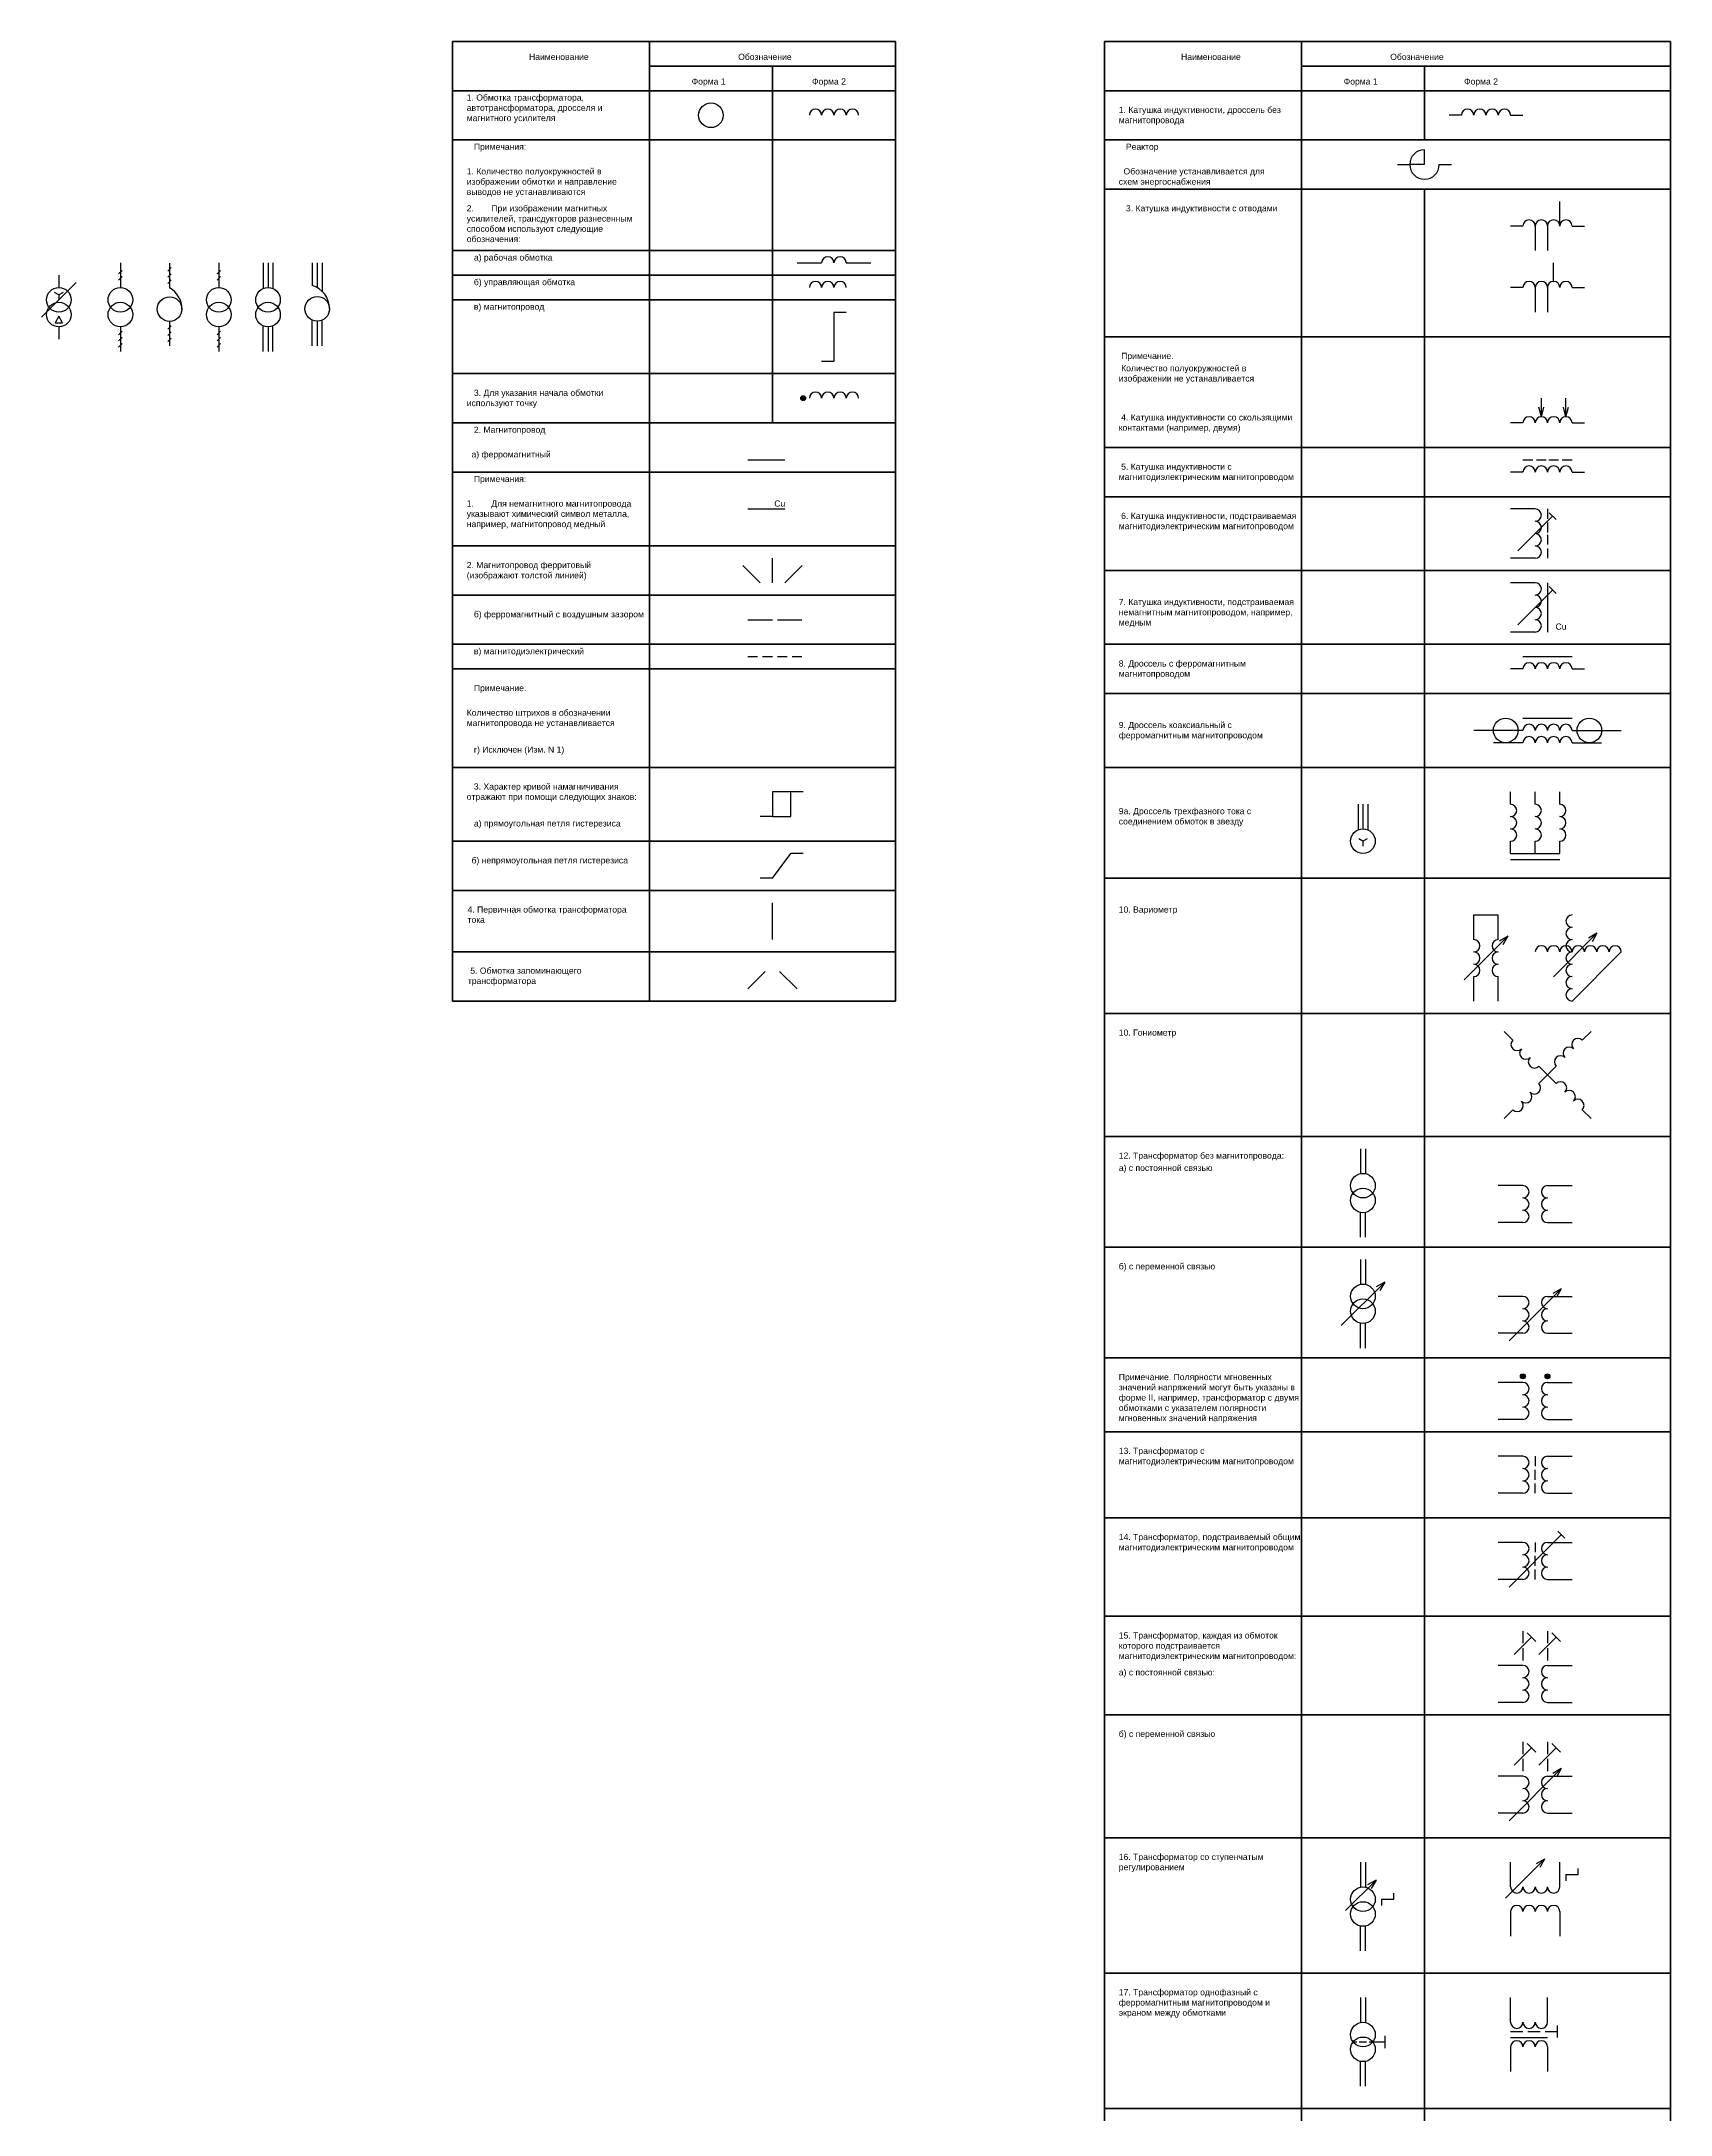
# Model space of a CAD drawing. Header units: millimetres. Extents: x 2668 to 3330, y 625 to 2305.
# Drawn here: x 2668 to 3330, y 1462 to 2305 of the extents above; entities that cross this region are included whole.
import ezdxf

# ---------------------------------------------------------------- set-up
doc = ezdxf.new("R2010")
doc.units = ezdxf.units.MM
doc.layers.add('Слой1', color=3, linetype='Continuous', lineweight=50)
doc.styles.get("Standard").update_dxf_attribs({"font": 'arial.ttf'})

msp = doc.modelspace()

# ---------------------------------------------------------------- hatches: boundary and pattern name
h = msp.add_hatch(color=256)
h.dxf.hatch_style = 1
edge = h.paths.add_edge_path()
edge.add_arc((2977.5, 2160), 1, 0, 360)
h = msp.add_hatch(color=256)
h.dxf.hatch_style = 1
edge = h.paths.add_edge_path()
edge.add_arc((3270, 1762.5), 1, 0, 360)
h = msp.add_hatch(color=256)
h.dxf.hatch_style = 1
edge = h.paths.add_edge_path()
edge.add_arc((3280, 1762.5), 1, 0, 360)

# ---------------------------------------------------------------- linework, layer by layer
for p, q in [((3245, 2275), (3240, 2275)), ((3265, 2275), (3270, 2275)), ((3230, 2255), (3230, 2261)), ((3219, 2255), (3224, 2255)), ((3230, 2255), (3224, 2255)), ((3230, 2255), (3230, 2255)), ((3236, 2255), (3241, 2255)), ((3285, 2230), (3285, 2240)), ((3270, 2230), (3265, 2230)), ((3275, 2230), (3275, 2220)), ((3280, 2230), (3280, 2220)), ((3290, 2230), (3295, 2230)), ((2675, 2210), (2675, 2205)), ((2699.29, 2210.54), (2700.71, 2211.96)), ((2699.29, 2208.04), (2700.71, 2209.46)), ((2700, 2215), (2700, 2205)), ((2719.29, 2211.7), (2720.71, 2213.12)), ((2719.29, 2209.2), (2720.71, 2210.62)), ((2719.29, 2206.7), (2720.71, 2208.12)), ((2720, 2214.91), (2720, 2204.91)), ((2739.29, 2210.54), (2740.71, 2211.96)), ((2739.29, 2208.04), (2740.71, 2209.46)), ((2740, 2215), (2740, 2205)), ((2758, 2215), (2758, 2204.58)), ((2760, 2215), (2760, 2205)), ((2762, 2215), (2762, 2204.58)), ((2778, 2215), (2778, 2205.88)), ((2780, 2215), (2780, 2205)), ((2782, 2215), (2782, 2203.48)), ((2975, 2215), (2985, 2215)), ((2995, 2215), (3005, 2215)), ((3282.5, 2207.5), (3282.5, 2215)), ((2667.93, 2192.93), (2682.07, 2207.07)), ((2675, 2202), (2675, 2200)), ((2970, 2200), (2980, 2200)), ((2995, 2200), (3005, 2200)), ((3270, 2205), (3265, 2205)), ((3275, 2205), (3275, 2195)), ((3280, 2205), (3280, 2195)), ((3290, 2205), (3295, 2205)), ((2675, 2193.3), (2673.5, 2190.7)), ((2673.5, 2190.7), (2676.5, 2190.7)), ((2676.5, 2190.7), (2675, 2193.3)), ((2720, 2191.25), (2720, 2181.25)), ((2778, 2181.34), (2778, 2191.76)), ((2780, 2191.34), (2780, 2181.34)), ((2782, 2181.34), (2782, 2191.76)), ((2990, 2195), (2995, 2195)), ((2990, 2195), (2990, 2175)), ((2675, 2189), (2675, 2184)), ((2699.29, 2185.79), (2700.71, 2187.21)), ((2699.29, 2183.29), (2700.71, 2184.71)), ((2699.29, 2180.79), (2700.71, 2182.21)), ((2700, 2189), (2700, 2179)), ((2719.29, 2188.04), (2720.71, 2189.46)), ((2719.29, 2185.54), (2720.71, 2186.96)), ((2719.29, 2183.04), (2720.71, 2184.46)), ((2739.29, 2185.79), (2740.71, 2187.21)), ((2739.29, 2183.29), (2740.71, 2184.71)), ((2739.29, 2180.79), (2740.71, 2182.21)), ((2740, 2189), (2740, 2179)), ((2758, 2179), (2758, 2189.42)), ((2760, 2189), (2760, 2179)), ((2762, 2179), (2762, 2189.42)), ((2990, 2175), (2985, 2175)), ((3277.5, 2152.5), (3277.5, 2160)), ((3287.5, 2152.5), (3287.5, 2160)), ((3270, 2150), (3265, 2150)), ((3277.5, 2152.5), (3276.46, 2156.36)), ((3277.5, 2152.5), (3278.54, 2156.36)), ((3287.5, 2152.5), (3286.46, 2156.36)), ((3287.5, 2152.5), (3288.54, 2156.36)), ((3290, 2150), (3295, 2150)), ((2955, 2135), (2970, 2135)), ((3270, 2135), (3274, 2135)), ((3275.5, 2135), (3279.5, 2135)), ((3280.5, 2135), (3284.5, 2135)), ((3286, 2135), (3290, 2135)), ((3270, 2130), (3265, 2130)), ((3290, 2130), (3295, 2130)), ((2955, 2115), (2970, 2115)), ((3275, 2115), (3265, 2115)), ((3280, 2115), (3280, 2111)), ((3267.93, 2097.93), (3282.07, 2112.07)), ((3280, 2109.5), (3280, 2105.5)), ((3283.49, 2110.66), (3280.66, 2113.49)), ((3280, 2104.5), (3280, 2100.5)), ((3280, 2099), (3280, 2095)), ((2960, 2085), (2952.93, 2092.07)), ((2965, 2085), (2965, 2095)), ((2970, 2085), (2977.07, 2092.07)), ((3275, 2095), (3265, 2095)), ((3275, 2085), (3265, 2085)), ((3267.93, 2067.93), (3282.07, 2082.07)), ((3280, 2085), (3280, 2065)), ((3283.49, 2080.66), (3280.66, 2083.49)), ((2955, 2070), (2965, 2070)), ((2967, 2070), (2977, 2070)), ((3275, 2065), (3265, 2065)), ((2955, 2055), (2959, 2055)), ((2961, 2055), (2965, 2055)), ((2967, 2055), (2971, 2055)), ((2973, 2055), (2977, 2055)), ((3270, 2050), (3265, 2050)), ((3270, 2055), (3290, 2055)), ((3290, 2050), (3295, 2050)), ((3270, 2025), (3250, 2025)), ((3270, 2030), (3290, 2030)), ((3290, 2025), (3310, 2025)), ((3270, 2020), (3258, 2020)), ((3290, 2020), (3302, 2020)), ((2977.5, 2000), (2972.5, 2000)), ((3265, 1995), (3265, 2000)), ((3275, 1995), (3275, 2000)), ((3285, 1995), (3285, 2000)), ((2965, 1990), (2960, 1990)), ((3203, 1995), (3203, 1984.58)), ((3205, 1995), (3205, 1985)), ((3207, 1995), (3207, 1984.58)), ((3205, 1980), (3205, 1978)), ((3265, 1975), (3265, 1980)), ((3275, 1975), (3275, 1980)), ((3285, 1975), (3285, 1980)), ((2965, 1965), (2972.5, 1975)), ((2977.5, 1975), (2972.5, 1975)), ((3265, 1975), (3285, 1975)), ((3265, 1972.5), (3285, 1972.5)), ((2965, 1965), (2960, 1965)), ((2965, 1940), (2965, 1955)), ((3250, 1940), (3250, 1950)), ((3250, 1950), (3260, 1950)), ((3260, 1940), (3260, 1950)), ((3246.16, 1923.66), (3263.84, 1941.34)), ((3263.84, 1941.34), (3260.37, 1939.34)), ((3263.84, 1941.34), (3261.84, 1937.87)), ((3282.41, 1924.91), (3300.09, 1942.59)), ((3300.09, 1942.59), (3296.62, 1940.59)), ((3300.09, 1942.59), (3298.09, 1939.12)), ((3310, 1935), (3290, 1915)), ((2955, 1920), (2962.07, 1927.07)), ((2975, 1920), (2967.93, 1927.07)), ((3250, 1915), (3250, 1925)), ((3260, 1915), (3260, 1925)), ((3265.86, 1899.14), (3262.32, 1902.68)), ((3294.14, 1899.14), (3297.68, 1902.68)), ((3276.46, 1888.54), (3280, 1885)), ((3283.54, 1888.54), (3280, 1885)), ((3276.46, 1881.46), (3280, 1885)), ((3283.54, 1881.46), (3280, 1885)), ((3265.86, 1870.86), (3262.32, 1867.32)), ((3294.14, 1870.86), (3297.68, 1867.32)), ((3204, 1855), (3204, 1844.9)), ((3206, 1855), (3206, 1844.9)), ((3270, 1840), (3260, 1840)), ((3280, 1840), (3290, 1840)), ((3204, 1819), (3204, 1829.1)), ((3206, 1819), (3206, 1829.1)), ((3270, 1825), (3260, 1825)), ((3280, 1825), (3290, 1825)), ((3204, 1810), (3204, 1799.9)), ((3206, 1810), (3206, 1799.9)), ((3196.16, 1783.16), (3213.84, 1800.84)), ((3213.84, 1800.84), (3210.37, 1798.84)), ((3213.84, 1800.84), (3211.84, 1797.37)), ((3270, 1795), (3260, 1795)), ((3264.39, 1776.89), (3285.61, 1798.11)), ((3280, 1795), (3290, 1795)), ((3285.61, 1798.11), (3282.14, 1796.11)), ((3285.61, 1798.11), (3283.61, 1794.64)), ((3204, 1774), (3204, 1784.1)), ((3206, 1774), (3206, 1784.1)), ((3270, 1780), (3260, 1780)), ((3280, 1780), (3290, 1780)), ((3270, 1760), (3260, 1760)), ((3280, 1760), (3290, 1760)), ((3270, 1745), (3260, 1745)), ((3280, 1745), (3290, 1745)), ((3270, 1730), (3260, 1730)), ((3275, 1730), (3275, 1726)), ((3280, 1730), (3290, 1730)), ((3275, 1720.5), (3275, 1724.5)), ((3275, 1715), (3275, 1719)), ((3270, 1715), (3260, 1715)), ((3280, 1715), (3290, 1715)), ((3270, 1695), (3260, 1695)), ((3264.39, 1676.89), (3285.61, 1698.11)), ((3275, 1695), (3275, 1691)), ((3280, 1695), (3290, 1695)), ((3287.02, 1696.69), (3284.19, 1699.52)), ((3275, 1685.5), (3275, 1689.5)), ((3270, 1680), (3260, 1680)), ((3275, 1680), (3275, 1684)), ((3280, 1680), (3290, 1680)), ((3273.54, 1656.54), (3266.46, 1649.46)), ((3270, 1659), (3270, 1654)), ((3270, 1652), (3270, 1647)), ((3275.3, 1654.77), (3271.77, 1658.3)), ((3283.54, 1656.54), (3276.46, 1649.46)), ((3280, 1659), (3280, 1654)), ((3280, 1652), (3280, 1647)), ((3285.3, 1654.77), (3281.77, 1658.3)), ((3270, 1645), (3260, 1645)), ((3280, 1645), (3290, 1645)), ((3270, 1630), (3260, 1630)), ((3280, 1630), (3290, 1630)), ((3273.54, 1611.54), (3266.46, 1604.46)), ((3270, 1614), (3270, 1609)), ((3275.3, 1609.77), (3271.77, 1613.3)), ((3283.54, 1611.54), (3276.46, 1604.46)), ((3280, 1614), (3280, 1609)), ((3285.3, 1609.77), (3281.77, 1613.3)), ((3264.39, 1581.89), (3285.61, 1603.11)), ((3270, 1607), (3270, 1602)), ((3280, 1607), (3280, 1602)), ((3285.61, 1603.11), (3282.14, 1601.11)), ((3285.61, 1603.11), (3283.61, 1599.64)), ((3270, 1600), (3260, 1600)), ((3280, 1600), (3290, 1600)), ((3270, 1585), (3260, 1585)), ((3280, 1585), (3290, 1585)), ((3204, 1565), (3204, 1554.9)), ((3206, 1565), (3206, 1554.9)), ((3278.84, 1566.34), (3262.93, 1550.43)), ((3265, 1555), (3265, 1565)), ((3278.84, 1566.34), (3275.37, 1564.34)), ((3278.84, 1566.34), (3276.84, 1562.87)), ((3285, 1555), (3285, 1565)), ((3287.5, 1560), (3292.5, 1560)), ((3287.5, 1560), (3287.5, 1557.5)), ((3292.5, 1560), (3292.5, 1562.5)), ((3210.3, 1557.8), (3197.93, 1545.43)), ((3210.3, 1557.8), (3206.84, 1555.8)), ((3210.3, 1557.8), (3208.3, 1554.34)), ((3217.5, 1550), (3217.5, 1552.5)), ((3212.5, 1550), (3217.5, 1550)), ((3212.5, 1550), (3212.5, 1547.5)), ((3265, 1545), (3265, 1535)), ((3285, 1545), (3285, 1535)), ((3204, 1529), (3204, 1539.1)), ((3206, 1529), (3206, 1539.1)), ((3204, 1510), (3204, 1499.9)), ((3206, 1510), (3206, 1499.9)), ((3265, 1500), (3265, 1510)), ((3280, 1500), (3280, 1510)), ((3201, 1492), (3202.5, 1492)), ((3203.5, 1492), (3206.5, 1492)), ((3207.5, 1492), (3209, 1492)), ((3209, 1492), (3214, 1492)), ((3214, 1489.5), (3214, 1494.5)), ((3265, 1496.25), (3270, 1496.25)), ((3265, 1493.75), (3280, 1493.75)), ((3272, 1496.25), (3277, 1496.25)), ((3279, 1496.25), (3284, 1496.25)), ((3284, 1493.75), (3284, 1498.75)), ((3204, 1474), (3204, 1484.1)), ((3206, 1474), (3206, 1484.1)), ((3265, 1490), (3265, 1480)), ((3280, 1490), (3280, 1480))]:
    msp.add_line(p, q)
for points in [[(2676.73, 2203), (2675, 2202), (2673.27, 2203)], [(3206.73, 1981), (3205, 1980), (3203.27, 1981)]]:
    msp.add_lwpolyline(points)
msp.add_lwpolyline([(2965, 1990), (2972.5, 1990), (2972.5, 2000), (2965, 2000)], close=True)
for centre, radius in [((2940, 2275), 5), ((2675, 2200), 5), ((2675, 2194), 5), ((2700, 2200), 5), ((2700, 2194), 5), ((2720, 2196.25), 5), ((2740, 2200), 5), ((2740, 2194), 5), ((2760, 2200), 5), ((2760, 2194), 5), ((2780, 2196.34), 5), ((2977.5, 2160), 1), ((3263, 2025), 5), ((3297, 2025), 5), ((3205, 1980), 5), ((3205, 1840), 5), ((3205, 1834), 5), ((3205, 1795), 5), ((3205, 1789), 5), ((3270, 1762.5), 1), ((3280, 1762.5), 1), ((3205, 1550), 5), ((3205, 1544), 5), ((3205, 1495), 5), ((3205, 1489), 5)]:
    msp.add_circle(centre, radius)
for centre, radius, start, end in [((2982.5, 2275), 2.5, 0, 180), ((2987.5, 2275), 2.5, 0, 180), ((2992.5, 2275), 2.5, 0, 180), ((2997.5, 2275), 2.5, 0, 180), ((3247.5, 2275), 2.5, 0, 180), ((3252.5, 2275), 2.5, 0, 180), ((3257.5, 2275), 2.5, 0, 180), ((3262.5, 2275), 2.5, 0, 180), ((3230, 2255), 6, 90, 0), ((3272.5, 2230), 2.5, 0, 180), ((3277.5, 2230), 2.5, 0, 180), ((3282.5, 2230), 2.5, 0, 180), ((3287.5, 2230), 2.5, 0, 180), ((2987.5, 2215), 2.5, 0, 180), ((2992.5, 2215), 2.5, 0, 180), ((2982.5, 2205), 2.5, 0, 180), ((2987.5, 2205), 2.5, 0, 180), ((2992.5, 2205), 2.5, 0, 180), ((3272.5, 2205), 2.5, 0, 180), ((3277.5, 2205), 2.5, 0, 180), ((3282.5, 2205), 2.5, 0, 180), ((3287.5, 2205), 2.5, 0, 180), ((2715, 2196.25), 10, 0, 60), ((2775, 2196.34), 10, 0, 72.5424), ((2982.5, 2160), 2.5, 0, 180), ((2987.5, 2160), 2.5, 0, 180), ((2992.5, 2160), 2.5, 0, 180), ((2997.5, 2160), 2.5, 0, 180), ((3272.5, 2150), 2.5, 0, 180), ((3277.5, 2150), 2.5, 0, 180), ((3282.5, 2150), 2.5, 0, 180), ((3287.5, 2150), 2.5, 0, 180), ((3272.5, 2130), 2.5, 0, 180), ((3277.5, 2130), 2.5, 0, 180), ((3282.5, 2130), 2.5, 0, 180), ((3287.5, 2130), 2.5, 0, 180), ((3275, 2112.5), 2.5, 270, 90), ((3275, 2107.5), 2.5, 270, 90), ((3275, 2102.5), 2.5, 270, 90), ((3275, 2097.5), 2.5, 270, 90), ((3275, 2082.5), 2.5, 270, 90), ((3275, 2077.5), 2.5, 270, 90), ((3275, 2072.5), 2.5, 270, 90), ((3275, 2067.5), 2.5, 270, 90), ((3272.5, 2050), 2.5, 0, 180), ((3277.5, 2050), 2.5, 0, 180), ((3282.5, 2050), 2.5, 0, 180), ((3287.5, 2050), 2.5, 0, 180), ((3272.5, 2025), 2.5, 0, 180), ((3272.5, 2020), 2.5, 0, 180), ((3277.5, 2025), 2.5, 0, 180), ((3277.5, 2020), 2.5, 0, 180), ((3282.5, 2025), 2.5, 0, 180), ((3282.5, 2020), 2.5, 0, 180), ((3287.5, 2025), 2.5, 0, 180), ((3287.5, 2020), 2.5, 0, 180), ((3265, 1992.5), 2.5, 270, 90), ((3265, 1987.5), 2.5, 270, 90), ((3275, 1992.5), 2.5, 270, 90), ((3275, 1987.5), 2.5, 270, 90), ((3285, 1992.5), 2.5, 270, 90), ((3285, 1987.5), 2.5, 270, 90), ((3265, 1982.5), 2.5, 270, 90), ((3275, 1982.5), 2.5, 270, 90), ((3285, 1982.5), 2.5, 270, 90), ((3290, 1947.5), 2.5, 90, 270), ((3250, 1937.5), 2.5, 270, 90), ((3260, 1937.5), 2.5, 90, 270), ((3290, 1942.5), 2.5, 90, 270), ((3290, 1937.5), 2.5, 90, 270), ((3250, 1932.5), 2.5, 270, 90), ((3250, 1927.5), 2.5, 270, 90), ((3260, 1932.5), 2.5, 90, 270), ((3260, 1927.5), 2.5, 90, 270), ((3277.5, 1935), 2.5, 0, 180), ((3282.5, 1935), 2.5, 0, 180), ((3287.5, 1935), 2.5, 0, 180), ((3290, 1932.5), 2.5, 90, 270), ((3290, 1927.5), 2.5, 90, 270), ((3292.5, 1935), 2.5, 0, 180), ((3297.5, 1935), 2.5, 0, 180), ((3302.5, 1935), 2.5, 0, 180), ((3307.5, 1935), 2.5, 0, 180), ((3290, 1922.5), 2.5, 90, 270), ((3290, 1917.5), 2.5, 90, 270), ((3267.63, 1897.37), 2.5, 135, 315), ((3288.84, 1893.84), 2.5, 45, 225), ((3292.37, 1897.37), 2.5, 45, 225), ((3271.16, 1893.84), 2.5, 135, 315), ((3274.7, 1890.3), 2.5, 135, 315), ((3285.3, 1890.3), 2.5, 45, 225), ((3274.7, 1879.7), 2.5, 225, 45), ((3285.3, 1879.7), 2.5, 315, 135), ((3267.63, 1872.63), 2.5, 225, 45), ((3271.16, 1876.16), 2.5, 225, 45), ((3288.84, 1876.16), 2.5, 315, 135), ((3292.37, 1872.63), 2.5, 315, 135), ((3270, 1837.5), 2.5, 270, 90), ((3280, 1837.5), 2.5, 90, 270), ((3270, 1832.5), 2.5, 270, 90), ((3270, 1827.5), 2.5, 270, 90), ((3280, 1832.5), 2.5, 90, 270), ((3280, 1827.5), 2.5, 90, 270), ((3270, 1792.5), 2.5, 270, 90), ((3280, 1792.5), 2.5, 90, 270), ((3270, 1787.5), 2.5, 270, 90), ((3280, 1787.5), 2.5, 90, 270), ((3270, 1782.5), 2.5, 270, 90), ((3280, 1782.5), 2.5, 90, 270), ((3270, 1757.5), 2.5, 270, 90), ((3270, 1752.5), 2.5, 270, 90), ((3280, 1757.5), 2.5, 90, 270), ((3280, 1752.5), 2.5, 90, 270), ((3270, 1747.5), 2.5, 270, 90), ((3280, 1747.5), 2.5, 90, 270), ((3270, 1727.5), 2.5, 270, 90), ((3280, 1727.5), 2.5, 90, 270), ((3270, 1722.5), 2.5, 270, 90), ((3270, 1717.5), 2.5, 270, 90), ((3280, 1722.5), 2.5, 90, 270), ((3280, 1717.5), 2.5, 90, 270), ((3270, 1692.5), 2.5, 270, 90), ((3280, 1692.5), 2.5, 90, 270), ((3270, 1687.5), 2.5, 270, 90), ((3280, 1687.5), 2.5, 90, 270), ((3270, 1682.5), 2.5, 270, 90), ((3280, 1682.5), 2.5, 90, 270), ((3270, 1642.5), 2.5, 270, 90), ((3280, 1642.5), 2.5, 90, 270), ((3270, 1637.5), 2.5, 270, 90), ((3270, 1632.5), 2.5, 270, 90), ((3280, 1637.5), 2.5, 90, 270), ((3280, 1632.5), 2.5, 90, 270), ((3270, 1597.5), 2.5, 270, 90), ((3270, 1592.5), 2.5, 270, 90), ((3280, 1597.5), 2.5, 90, 270), ((3280, 1592.5), 2.5, 90, 270), ((3270, 1587.5), 2.5, 270, 90), ((3280, 1587.5), 2.5, 90, 270), ((3267.5, 1555), 2.5, 180, 0), ((3272.5, 1555), 2.5, 180, 0), ((3277.5, 1555), 2.5, 180, 0), ((3282.5, 1555), 2.5, 180, 0), ((3267.5, 1545), 2.5, 0, 180), ((3272.5, 1545), 2.5, 0, 180), ((3277.5, 1545), 2.5, 0, 180), ((3282.5, 1545), 2.5, 0, 180), ((3267.5, 1500), 2.5, 180, 0), ((3272.5, 1500), 2.5, 180, 0), ((3277.5, 1500), 2.5, 180, 0), ((3267.5, 1490), 2.5, 0, 180), ((3272.5, 1490), 2.5, 0, 180), ((3277.5, 1490), 2.5, 0, 180)]:
    msp.add_arc(centre, radius, start, end)
at = {"layer": 'Слой1'}
for p, q in [((2835, 2305), (3015, 2305)), ((2835, 1915), (2835, 2305)), ((2915, 2305), (2915, 1915)), ((3015, 2305), (3015, 1915)), ((3100, 2305), (3330, 2305)), ((3100, 625), (3100, 2305)), ((3180, 2305), (3180, 625)), ((3330, 2305), (3330, 625)), ((2915, 2295), (3015, 2295)), ((2965, 2295), (2965, 2150)), ((3180, 2295), (3330, 2295)), ((3230, 2295), (3230, 2265)), ((2835, 2285), (3015, 2285)), ((3100, 2285), (3330, 2285)), ((3015, 2265), (2835, 2265)), ((3330, 2265), (3100, 2265)), ((3330, 2245), (3100, 2245)), ((3230, 2245), (3230, 625)), ((2835, 2220), (3015, 2220)), ((2835, 2210), (3015, 2210)), ((2835, 2200), (3015, 2200)), ((3100, 2185), (3330, 2185)), ((2835, 2170), (3015, 2170)), ((2835, 2150), (3015, 2150)), ((3100, 2140), (3330, 2140)), ((2835, 2130), (3015, 2130)), ((3100, 2120), (3330, 2120)), ((2835, 2100), (3015, 2100)), ((3100, 2090), (3330, 2090)), ((2835, 2080), (3015, 2080)), ((2835, 2060), (3015, 2060)), ((3100, 2060), (3330, 2060)), ((2835, 2050), (3015, 2050)), ((3100, 2040), (3330, 2040)), ((2835, 2010), (3015, 2010)), ((3100, 2010), (3330, 2010)), ((2835, 1980), (3015, 1980)), ((3100, 1965), (3330, 1965)), ((2835, 1960), (3015, 1960)), ((2835, 1935), (3015, 1935)), ((2835, 1915), (3015, 1915)), ((3100, 1910), (3330, 1910)), ((3100, 1860), (3330, 1860)), ((3100, 1815), (3330, 1815)), ((3100, 1770), (3330, 1770)), ((3100, 1740), (3330, 1740)), ((3100, 1705), (3330, 1705)), ((3100, 1665), (3330, 1665)), ((3100, 1625), (3330, 1625)), ((3100, 1575), (3330, 1575)), ((3100, 1520), (3330, 1520)), ((3100, 1465), (3330, 1465))]:
    msp.add_line(p, q, dxfattribs=at)

# ---------------------------------------------------------------- texts
at = {"layer": 'Слой1', "char_height": 2.5, "attachment_point": 1}
for s, width, heights, insert in [('Обозначение', 2.5, [0], (2951.08, 2300)), ('Обозначение', 2.5, [0], (3216.08, 2300)), ('Наименование', 2.5, [0], (2866.08, 2300)), ('Наименование', 2.5, [0], (3131.08, 2300)), ('1. Обмотка трансформатора, автотрансформатора, дросселя и магнитного усилителя', 71.1369, [14.15], (2840.76, 2283.46)), ('Форма 1', 15.7785, [0], (2932.17, 2290)), ('Форма 2', 19.6292, [0], (2981.08, 2290)), ('Форма 1', 15.7785, [0], (3197.17, 2290)), ('Форма 2', 19.6292, [0], (3246.08, 2290)), ('1. Катушка индуктивности, дроссель без магнитопровода', 71.1369, [14.15], (3105.76, 2278.46)), ('   Примечания:', 25.6904, [4.24], (2840.76, 2263.46)), ('   Реактор', 25.6904, [4.24], (3105.76, 2263.46)), ('1. Количество полуокружностей в изображении обмотки и направление выводов не устанавливаются', 67.7152, [14.31], (2840.76, 2253.46)), ('  Обозначение устанавливается для схем энергоснабжения', 67.7152, [14.31], (3105.76, 2253.46)), ('2.^IПри изображении магнитных усилителей, трансдукторов разнесенным способом используют следующие обозначения:', 70.5025, [16.88], (2840.76, 2238.46)), ('   3. Катушка индуктивности с отводами', 70.5025, [5.5], (3105.76, 2238.46)), ('   а) рабочая обмотка', 36.6429, [4.24], (2840.76, 2218.46)), ('   б) управляющая обмотка', 51.6757, [4.24], (2840.76, 2208.46)), ('   в) магнитопровод', 36.6429, [4.24], (2840.76, 2198.46)), (' Количество полуокружностей в изображении не устанавливается', 60.4694, [13.76], (3105.76, 2173.46)), (' Примечание.', 36.6429, [4.24], (3105.76, 2178.46)), ('   3. Для указания начала обмотки используют точку', 72.0313, [8.12], (2840.76, 2163.46)), ('   2. Магнитопровод', 37.569, [4.52], (2840.76, 2148.46)), (' 4. Катушка индуктивности со скользящими контактами (например, двумя)', 72.7379, [13.76], (3105.76, 2153.46)), ('  а) ферромагнитный', 37.569, [4.52], (2840.76, 2138.46)), (' 5. Катушка индуктивности с магнитодиэлектрическим магнитопроводом', 71.08, [13.76], (3105.76, 2133.46)), ('   Примечания:', 37.569, [4.52], (2840.76, 2128.46)), ('1.^IДля немагнитного магнитопровода указывают химический символ металла, например, магнитопровод медный', 70.5025, [16.88], (2840.76, 2118.46)), ('Cu', 37.569, [4.52], (2965.76, 2118.46)), (' 6. Катушка индуктивности, подстраиваемая магнитодиэлектрическим магнитопроводом', 73.4011, [13.76], (3105.76, 2113.46)), ('2. Магнитопровод ферритовый (изображают толстой линией)', 70.5025, [8.37], (2840.76, 2093.46)), ('   б) ферромагнитный с воздушным зазором', 71.0338, [8.18], (2840.76, 2073.46)), ('7. Катушка индуктивности, подстраиваемая немагнитным магнитопроводом, например, медным', 75.0383, [13.76], (3105.76, 2078.46)), ('Cu', 37.569, [4.52], (3283.26, 2068.46)), ('   в) магнитодиэлектрический', 59.0647, [4.52], (2840.76, 2058.46)), ('8. Дроссель с ферромагнитным магнитопроводом', 75.0383, [13.76], (3105.76, 2053.46)), ('   Примечание.', 37.569, [4.52], (2840.76, 2043.46)), ('Количество штрихов в обозначении магнитопровода не устанавливается', 70.5025, [8.37], (2840.76, 2033.46)), ('9. Дроссель коаксиальный с ферромагнитным магнитопроводом', 75.0383, [13.76], (3105.76, 2028.46)), ('   г) Исключен (Изм. N 1)', 41.7548, [4.52], (2840.76, 2018.46)), ('   3. Характер кривой намагничивания отражают при помощи следующих знаков:', 70.5025, [8.37], (2840.76, 2003.46)), ('   а) прямоугольная петля гистерезиса', 67.6494, [4.52], (2840.76, 1988.46)), ('9а. Дроссель трехфазного тока с соединением обмоток в звезду', 75.0383, [13.76], (3105.76, 1993.46)), ('  б) непрямоугольная петля гистерезиса', 69.6223, [4.52], (2840.76, 1973.46)), (' 4. Первичная обмотка трансформатора\\P тока', 75.5411, [8.73], (2840.13, 1953.46)), ('10. Вариометр', 75.0383, [13.76], (3105.76, 1953.46)), ('  5. Обмотка запоминающего\\P трансформатора', 79.9802, [8.2], (2840.26, 1928.63)), ('10. Гониометр', 75.0383, [13.76], (3105.76, 1903.46)), ('12. Трансформатор без магнитопровода:', 75.0383, [13.76], (3105.76, 1853.46)), ('а) с постоянной связью', 75.0383, [13.76], (3105.76, 1848.46)), ('б) с переменной связью', 75.0383, [13.76], (3105.76, 1808.46)), ('Примечание. Полярности мгновенных значений напряжений могут быть указаны в форме II, например, трансформатор с двумя обмотками с указателем полярности мгновенных значений напряжения', 75.0383, [21.94], (3105.76, 1763.46)), ('13. Трансформатор с магнитодиэлектрическим магнитопроводом', 75.0383, [21.94], (3105.76, 1733.46)), ('14. Трансформатор, подстраиваемый общим магнитодиэлектрическим магнитопроводом', 75.3734, [21.94], (3105.76, 1698.46)), ('15. Трансформатор, каждая из обмоток которого подстраивается магнитодиэлектрическим магнитопроводом:', 75.3734, [21.94], (3105.76, 1658.46)), ('а) с постоянной связью:', 75.3734, [21.94], (3105.76, 1643.46)), ('б) с переменной связью', 75.3734, [21.94], (3105.76, 1618.46)), ('16. Трансформатор со ступенчатым регулированием', 75.3734, [21.94], (3105.76, 1568.46)), ('17. Трансформатор однофазный с ферромагнитным магнитопроводом и экраном между обмотками', 75.3734, [21.94], (3105.76, 1513.46))]:
    msp.add_mtext_dynamic_manual_height_columns(s, width=width, gutter_width=12.5, heights=heights, dxfattribs=dict(at, insert=insert))

doc.saveas('drawing.dxf')
